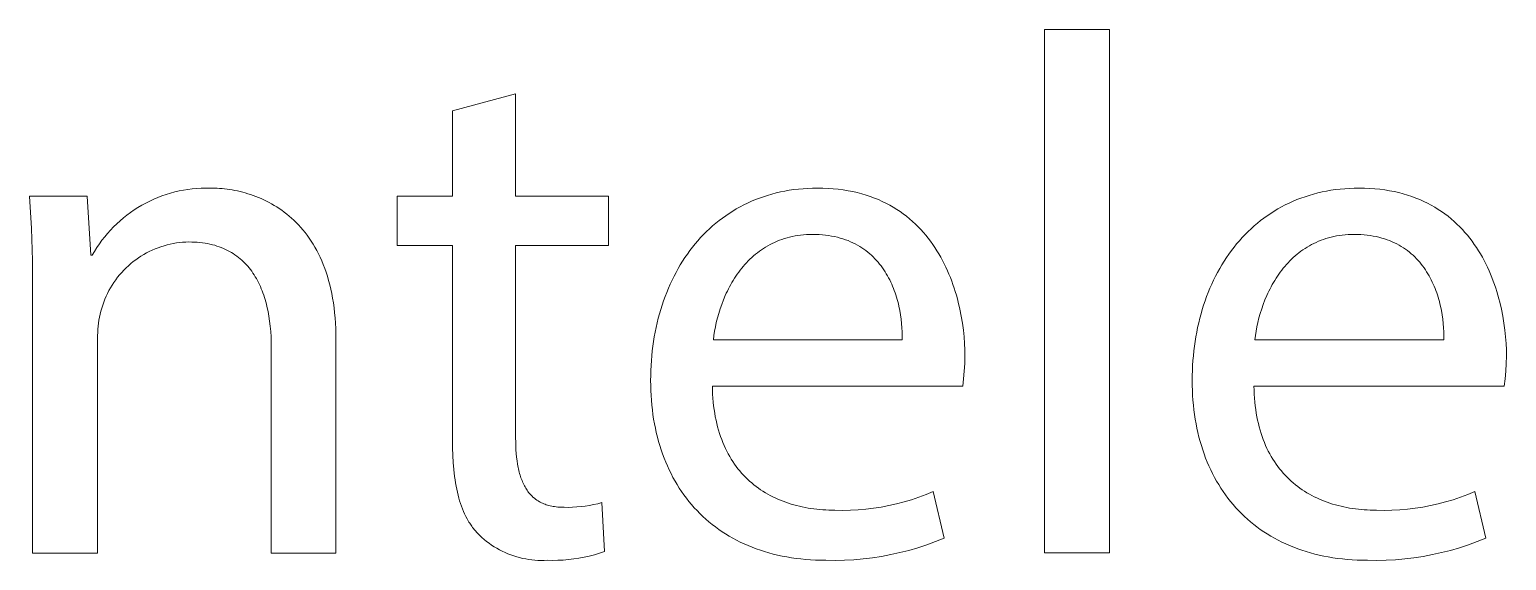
# Model space of a CAD drawing. Header units: millimetres. Extents: x 1348 to 6197, y -150 to 3238.
# Drawn here: x 5605.8 to 5703.1, y -69.1 to -34.2 of the extents above; entities that cross this region are included whole.
import ezdxf

# ---------------------------------------------------------------- set-up
doc = ezdxf.new("R2010")
doc.units = ezdxf.units.MM
doc.header["$MEASUREMENT"] = 0
doc.layers.add('Domyślny', color=7, linetype='Continuous', true_color=0x000000)

msp = doc.modelspace()

# ---------------------------------------------------------------- linework, layer by layer
at = {"layer": 'Domyślny', "color": 18, "lineweight": 15, "true_color": 0x000000}
for p, q in [((5672.669, -34.168), (5676.948, -34.168)), ((5672.669, -68.644), (5672.669, -34.168)), ((5676.948, -34.168), (5676.948, -68.644)), ((5633.634, -39.513), (5637.8, -38.398)), ((5637.8, -38.398), (5637.8, -45.148)), ((5633.634, -45.148), (5633.634, -39.513)), ((5615.613, -44.798), (5615.901, -44.741)), ((5615.901, -44.741), (5616.19, -44.694)), ((5616.19, -44.694), (5616.482, -44.657)), ((5616.482, -44.657), (5616.774, -44.629)), ((5616.774, -44.629), (5617.067, -44.612)), ((5617.067, -44.612), (5617.361, -44.605)), ((5617.361, -44.605), (5617.654, -44.607)), ((5617.654, -44.607), (5617.808, -44.609)), ((5617.808, -44.609), (5617.965, -44.613)), ((5617.965, -44.613), (5618.124, -44.621)), ((5618.124, -44.621), (5618.285, -44.631)), ((5618.285, -44.631), (5618.448, -44.645)), ((5618.448, -44.645), (5618.613, -44.662)), ((5618.613, -44.662), (5618.779, -44.683)), ((5618.779, -44.683), (5618.947, -44.707)), ((5618.947, -44.707), (5619.117, -44.735)), ((5619.117, -44.735), (5619.287, -44.766)), ((5619.287, -44.766), (5619.459, -44.801)), ((5655.548, -44.809), (5655.843, -44.758)), ((5655.843, -44.758), (5656.142, -44.714)), ((5656.142, -44.714), (5656.445, -44.678)), ((5656.445, -44.678), (5656.751, -44.65)), ((5656.751, -44.65), (5657.062, -44.63)), ((5657.062, -44.63), (5657.377, -44.618)), ((5657.377, -44.618), (5657.696, -44.614)), ((5657.696, -44.614), (5658.053, -44.619)), ((5658.053, -44.619), (5658.4, -44.633)), ((5658.4, -44.633), (5658.74, -44.657)), ((5658.74, -44.657), (5659.072, -44.691)), ((5659.072, -44.691), (5659.396, -44.733)), ((5659.396, -44.733), (5659.712, -44.784)), ((5659.712, -44.784), (5660.02, -44.844)), ((5691.252, -44.809), (5691.546, -44.758)), ((5691.546, -44.758), (5691.845, -44.714)), ((5691.845, -44.714), (5692.148, -44.678)), ((5692.148, -44.678), (5692.455, -44.65)), ((5692.455, -44.65), (5692.766, -44.63)), ((5692.766, -44.63), (5693.081, -44.618)), ((5693.081, -44.618), (5693.4, -44.614)), ((5693.4, -44.614), (5693.756, -44.619)), ((5693.756, -44.619), (5694.104, -44.633)), ((5694.104, -44.633), (5694.444, -44.657)), ((5694.444, -44.657), (5694.775, -44.691)), ((5694.775, -44.691), (5695.099, -44.733)), ((5695.099, -44.733), (5695.415, -44.784)), ((5695.415, -44.784), (5695.724, -44.844)), ((5605.876, -47.264), (5605.753, -45.14)), ((5605.753, -45.14), (5609.548, -45.14)), ((5609.548, -45.14), (5609.79, -49.032)), ((5612.901, -45.887), (5613.154, -45.737)), ((5613.154, -45.737), (5613.411, -45.596)), ((5613.411, -45.596), (5613.674, -45.464)), ((5613.674, -45.464), (5613.94, -45.341)), ((5613.94, -45.341), (5614.211, -45.227)), ((5614.211, -45.227), (5614.485, -45.122)), ((5614.485, -45.122), (5614.763, -45.027)), ((5614.763, -45.027), (5615.043, -44.941)), ((5615.043, -44.941), (5615.327, -44.864)), ((5615.327, -44.864), (5615.613, -44.798)), ((5619.459, -44.801), (5619.631, -44.841)), ((5619.631, -44.841), (5619.805, -44.884)), ((5619.805, -44.884), (5619.978, -44.931)), ((5619.978, -44.931), (5620.153, -44.982)), ((5620.153, -44.982), (5620.327, -45.038)), ((5620.327, -45.038), (5620.502, -45.098)), ((5620.502, -45.098), (5620.676, -45.163)), ((5620.676, -45.163), (5620.851, -45.232)), ((5620.851, -45.232), (5621.025, -45.306)), ((5621.025, -45.306), (5621.198, -45.384)), ((5621.198, -45.384), (5621.371, -45.468)), ((5621.371, -45.468), (5621.543, -45.556)), ((5621.543, -45.556), (5621.714, -45.65)), ((5621.714, -45.65), (5621.884, -45.748)), ((5621.884, -45.748), (5622.052, -45.852)), ((5629.985, -48.394), (5629.985, -45.148)), ((5629.985, -45.148), (5633.634, -45.148)), ((5637.8, -45.148), (5643.92, -45.148)), ((5643.92, -45.148), (5643.92, -48.394)), ((5652.592, -45.849), (5652.838, -45.72)), ((5652.838, -45.72), (5653.09, -45.597)), ((5653.09, -45.597), (5653.345, -45.482)), ((5653.345, -45.482), (5653.605, -45.373)), ((5653.605, -45.373), (5653.87, -45.271)), ((5653.87, -45.271), (5654.139, -45.176)), ((5654.139, -45.176), (5654.412, -45.088)), ((5654.412, -45.088), (5654.69, -45.007)), ((5654.69, -45.007), (5654.972, -44.934)), ((5654.972, -44.934), (5655.258, -44.868)), ((5655.258, -44.868), (5655.548, -44.809)), ((5660.02, -44.844), (5660.321, -44.912)), ((5660.321, -44.912), (5660.614, -44.989)), ((5660.614, -44.989), (5660.899, -45.073)), ((5660.899, -45.073), (5661.177, -45.165)), ((5661.177, -45.165), (5661.448, -45.265)), ((5661.448, -45.265), (5661.711, -45.372)), ((5661.711, -45.372), (5661.967, -45.486)), ((5661.967, -45.486), (5662.216, -45.608)), ((5662.216, -45.608), (5662.458, -45.736)), ((5662.458, -45.736), (5662.693, -45.87)), ((5688.295, -45.849), (5688.542, -45.72)), ((5688.542, -45.72), (5688.793, -45.597)), ((5688.793, -45.597), (5689.049, -45.482)), ((5689.049, -45.482), (5689.309, -45.373)), ((5689.309, -45.373), (5689.573, -45.271)), ((5689.573, -45.271), (5689.842, -45.176)), ((5689.842, -45.176), (5690.116, -45.088)), ((5690.116, -45.088), (5690.393, -45.007)), ((5690.393, -45.007), (5690.675, -44.934)), ((5690.675, -44.934), (5690.961, -44.868)), ((5690.961, -44.868), (5691.252, -44.809)), ((5695.724, -44.844), (5696.024, -44.912)), ((5696.024, -44.912), (5696.317, -44.989)), ((5696.317, -44.989), (5696.602, -45.073)), ((5696.602, -45.073), (5696.88, -45.165)), ((5696.88, -45.165), (5697.151, -45.265)), ((5697.151, -45.265), (5697.414, -45.372)), ((5697.414, -45.372), (5697.67, -45.486)), ((5697.67, -45.486), (5697.919, -45.608)), ((5697.919, -45.608), (5698.161, -45.736)), ((5698.161, -45.736), (5698.396, -45.87)), ((5611.722, -46.758), (5611.946, -46.568)), ((5611.946, -46.568), (5612.176, -46.386)), ((5612.176, -46.386), (5612.412, -46.211)), ((5612.412, -46.211), (5612.654, -46.045)), ((5612.654, -46.045), (5612.901, -45.887)), ((5622.052, -45.852), (5622.219, -45.961)), ((5622.219, -45.961), (5622.385, -46.075)), ((5622.385, -46.075), (5622.548, -46.195)), ((5622.548, -46.195), (5622.71, -46.321)), ((5622.71, -46.321), (5622.87, -46.452)), ((5622.87, -46.452), (5623.027, -46.589)), ((5623.027, -46.589), (5623.182, -46.732)), ((5623.182, -46.732), (5623.335, -46.881)), ((5651.208, -46.755), (5651.427, -46.589)), ((5651.427, -46.589), (5651.651, -46.428)), ((5651.651, -46.428), (5651.879, -46.274)), ((5651.879, -46.274), (5652.112, -46.126)), ((5652.112, -46.126), (5652.349, -45.984)), ((5652.349, -45.984), (5652.592, -45.849)), ((5662.693, -45.87), (5662.921, -46.011)), ((5662.921, -46.011), (5663.142, -46.158)), ((5663.142, -46.158), (5663.357, -46.311)), ((5663.357, -46.311), (5663.565, -46.469)), ((5663.565, -46.469), (5663.766, -46.633)), ((5663.766, -46.633), (5663.961, -46.802)), ((5686.911, -46.755), (5687.13, -46.589)), ((5687.13, -46.589), (5687.354, -46.428)), ((5687.354, -46.428), (5687.582, -46.274)), ((5687.582, -46.274), (5687.815, -46.126)), ((5687.815, -46.126), (5688.053, -45.984)), ((5688.053, -45.984), (5688.295, -45.849)), ((5698.396, -45.87), (5698.624, -46.011)), ((5698.624, -46.011), (5698.846, -46.158)), ((5698.846, -46.158), (5699.06, -46.311)), ((5699.06, -46.311), (5699.268, -46.469)), ((5699.268, -46.469), (5699.47, -46.633)), ((5699.47, -46.633), (5699.665, -46.802)), ((5605.941, -49.391), (5605.876, -47.264)), ((5610.708, -47.817), (5610.896, -47.592)), ((5610.896, -47.592), (5611.092, -47.373)), ((5611.092, -47.373), (5611.295, -47.161)), ((5611.295, -47.161), (5611.505, -46.956)), ((5611.505, -46.956), (5611.722, -46.758)), ((5623.335, -46.881), (5623.485, -47.036)), ((5623.485, -47.036), (5623.632, -47.198)), ((5623.632, -47.198), (5623.776, -47.365)), ((5623.776, -47.365), (5623.917, -47.539)), ((5623.917, -47.539), (5624.054, -47.719)), ((5649.995, -47.876), (5650.185, -47.675)), ((5650.185, -47.675), (5650.38, -47.48)), ((5650.38, -47.48), (5650.58, -47.29)), ((5650.58, -47.29), (5650.784, -47.106)), ((5650.784, -47.106), (5650.994, -46.928)), ((5650.994, -46.928), (5651.208, -46.755)), ((5656.781, -47.691), (5656.59, -47.711)), ((5656.975, -47.677), (5656.781, -47.691)), ((5657.172, -47.669), (5656.975, -47.677)), ((5657.373, -47.666), (5657.172, -47.669)), ((5657.596, -47.669), (5657.373, -47.666)), ((5657.814, -47.678), (5657.596, -47.669)), ((5658.026, -47.693), (5657.814, -47.678)), ((5658.233, -47.714), (5658.026, -47.693)), ((5663.961, -46.802), (5664.15, -46.977)), ((5664.15, -46.977), (5664.332, -47.156)), ((5664.332, -47.156), (5664.508, -47.34)), ((5664.508, -47.34), (5664.678, -47.528)), ((5664.678, -47.528), (5664.842, -47.72)), ((5685.699, -47.876), (5685.889, -47.675)), ((5685.889, -47.675), (5686.083, -47.48)), ((5686.083, -47.48), (5686.283, -47.29)), ((5686.283, -47.29), (5686.488, -47.106)), ((5686.488, -47.106), (5686.697, -46.928)), ((5686.697, -46.928), (5686.911, -46.755)), ((5692.484, -47.691), (5692.294, -47.711)), ((5692.678, -47.677), (5692.484, -47.691)), ((5692.876, -47.669), (5692.678, -47.677)), ((5693.077, -47.666), (5692.876, -47.669)), ((5693.3, -47.669), (5693.077, -47.666)), ((5693.517, -47.678), (5693.3, -47.669)), ((5693.73, -47.693), (5693.517, -47.678)), ((5693.937, -47.714), (5693.73, -47.693)), ((5699.665, -46.802), (5699.853, -46.977)), ((5699.853, -46.977), (5700.036, -47.156)), ((5700.036, -47.156), (5700.212, -47.34)), ((5700.212, -47.34), (5700.382, -47.528)), ((5700.382, -47.528), (5700.546, -47.72)), ((5610.034, -48.778), (5610.19, -48.529)), ((5610.19, -48.529), (5610.355, -48.286)), ((5610.355, -48.286), (5610.527, -48.048)), ((5610.527, -48.048), (5610.708, -47.817)), ((5614.028, -48.616), (5613.836, -48.699)), ((5614.222, -48.54), (5614.028, -48.616)), ((5614.419, -48.471), (5614.222, -48.54)), ((5614.619, -48.408), (5614.419, -48.471)), ((5614.82, -48.352), (5614.619, -48.408)), ((5615.023, -48.304), (5614.82, -48.352)), ((5615.228, -48.262), (5615.023, -48.304)), ((5615.433, -48.227), (5615.228, -48.262)), ((5615.64, -48.2), (5615.433, -48.227)), ((5615.848, -48.179), (5615.64, -48.2)), ((5616.057, -48.166), (5615.848, -48.179)), ((5616.265, -48.16), (5616.057, -48.166)), ((5616.451, -48.162), (5616.265, -48.16)), ((5616.633, -48.169), (5616.451, -48.162)), ((5616.812, -48.18), (5616.633, -48.169)), ((5616.986, -48.196), (5616.812, -48.18)), ((5617.157, -48.216), (5616.986, -48.196)), ((5617.325, -48.241), (5617.157, -48.216)), ((5617.488, -48.269), (5617.325, -48.241)), ((5617.648, -48.302), (5617.488, -48.269)), ((5617.805, -48.34), (5617.648, -48.302)), ((5617.958, -48.381), (5617.805, -48.34)), ((5618.107, -48.426), (5617.958, -48.381)), ((5618.253, -48.475), (5618.107, -48.426)), ((5618.396, -48.529), (5618.253, -48.475)), ((5618.535, -48.586), (5618.396, -48.529)), ((5618.67, -48.646), (5618.535, -48.586)), ((5618.803, -48.711), (5618.67, -48.646)), ((5624.054, -47.719), (5624.188, -47.906)), ((5624.188, -47.906), (5624.318, -48.1)), ((5624.318, -48.1), (5624.445, -48.3)), ((5624.445, -48.3), (5624.568, -48.507)), ((5624.568, -48.507), (5624.686, -48.721)), ((5633.634, -48.394), (5629.985, -48.394)), ((5633.634, -61.215), (5633.634, -48.394)), ((5643.92, -48.394), (5637.8, -48.394)), ((5637.8, -48.394), (5637.8, -61.07)), ((5649.285, -48.732), (5649.455, -48.51)), ((5649.455, -48.51), (5649.63, -48.293)), ((5649.63, -48.293), (5649.81, -48.082)), ((5649.81, -48.082), (5649.995, -47.876)), ((5654.004, -48.678), (5653.87, -48.773)), ((5654.141, -48.586), (5654.004, -48.678)), ((5654.281, -48.498), (5654.141, -48.586)), ((5654.425, -48.413), (5654.281, -48.498)), ((5654.571, -48.333), (5654.425, -48.413)), ((5654.721, -48.256), (5654.571, -48.333)), ((5654.874, -48.184), (5654.721, -48.256)), ((5655.031, -48.116), (5654.874, -48.184)), ((5655.19, -48.052), (5655.031, -48.116)), ((5655.354, -47.992), (5655.19, -48.052)), ((5655.52, -47.938), (5655.354, -47.992)), ((5655.69, -47.887), (5655.52, -47.938)), ((5655.863, -47.842), (5655.69, -47.887)), ((5656.04, -47.802), (5655.863, -47.842)), ((5656.22, -47.766), (5656.04, -47.802)), ((5656.403, -47.736), (5656.22, -47.766)), ((5656.59, -47.711), (5656.403, -47.736)), ((5658.436, -47.74), (5658.233, -47.714)), ((5658.633, -47.772), (5658.436, -47.74)), ((5658.825, -47.81), (5658.633, -47.772)), ((5659.012, -47.853), (5658.825, -47.81)), ((5659.194, -47.901), (5659.012, -47.853)), ((5659.371, -47.954), (5659.194, -47.901)), ((5659.543, -48.011), (5659.371, -47.954)), ((5659.711, -48.074), (5659.543, -48.011)), ((5659.874, -48.141), (5659.711, -48.074)), ((5660.033, -48.213), (5659.874, -48.141)), ((5660.187, -48.289), (5660.033, -48.213)), ((5660.336, -48.369), (5660.187, -48.289)), ((5660.481, -48.453), (5660.336, -48.369)), ((5660.621, -48.542), (5660.481, -48.453)), ((5660.758, -48.634), (5660.621, -48.542)), ((5660.889, -48.73), (5660.758, -48.634)), ((5664.842, -47.72), (5665, -47.917)), ((5665, -47.917), (5665.152, -48.117)), ((5665.152, -48.117), (5665.299, -48.32)), ((5665.299, -48.32), (5665.439, -48.528)), ((5665.439, -48.528), (5665.574, -48.738)), ((5684.989, -48.732), (5685.159, -48.51)), ((5685.159, -48.51), (5685.334, -48.293)), ((5685.334, -48.293), (5685.514, -48.082)), ((5685.514, -48.082), (5685.699, -47.876)), ((5689.707, -48.678), (5689.573, -48.773)), ((5689.844, -48.586), (5689.707, -48.678)), ((5689.984, -48.498), (5689.844, -48.586)), ((5690.128, -48.413), (5689.984, -48.498)), ((5690.274, -48.333), (5690.128, -48.413)), ((5690.424, -48.256), (5690.274, -48.333)), ((5690.578, -48.184), (5690.424, -48.256)), ((5690.734, -48.116), (5690.578, -48.184)), ((5690.894, -48.052), (5690.734, -48.116)), ((5691.057, -47.992), (5690.894, -48.052)), ((5691.223, -47.938), (5691.057, -47.992)), ((5691.393, -47.887), (5691.223, -47.938)), ((5691.566, -47.842), (5691.393, -47.887)), ((5691.743, -47.802), (5691.566, -47.842)), ((5691.923, -47.766), (5691.743, -47.802)), ((5692.107, -47.736), (5691.923, -47.766)), ((5692.294, -47.711), (5692.107, -47.736)), ((5694.139, -47.74), (5693.937, -47.714)), ((5694.336, -47.772), (5694.139, -47.74)), ((5694.528, -47.81), (5694.336, -47.772)), ((5694.715, -47.853), (5694.528, -47.81)), ((5694.897, -47.901), (5694.715, -47.853)), ((5695.074, -47.954), (5694.897, -47.901)), ((5695.247, -48.011), (5695.074, -47.954)), ((5695.414, -48.074), (5695.247, -48.011)), ((5695.578, -48.141), (5695.414, -48.074)), ((5695.736, -48.213), (5695.578, -48.141)), ((5695.89, -48.289), (5695.736, -48.213)), ((5696.039, -48.369), (5695.89, -48.289)), ((5696.184, -48.453), (5696.039, -48.369)), ((5696.325, -48.542), (5696.184, -48.453)), ((5696.461, -48.634), (5696.325, -48.542)), ((5696.593, -48.73), (5696.461, -48.634)), ((5700.546, -47.72), (5700.704, -47.917)), ((5700.704, -47.917), (5700.856, -48.117)), ((5700.856, -48.117), (5701.002, -48.32)), ((5701.002, -48.32), (5701.143, -48.528)), ((5701.143, -48.528), (5701.278, -48.738)), ((5605.947, -51.519), (5605.941, -49.391)), ((5609.79, -49.032), (5609.887, -49.032)), ((5609.887, -49.032), (5610.034, -48.778)), ((5612.428, -49.588), (5612.27, -49.725)), ((5612.59, -49.456), (5612.428, -49.588)), ((5612.756, -49.33), (5612.59, -49.456)), ((5612.927, -49.209), (5612.756, -49.33)), ((5613.101, -49.095), (5612.927, -49.209)), ((5613.28, -48.987), (5613.101, -49.095)), ((5613.462, -48.884), (5613.28, -48.987)), ((5613.648, -48.789), (5613.462, -48.884)), ((5613.836, -48.699), (5613.648, -48.789)), ((5618.932, -48.779), (5618.803, -48.711)), ((5619.057, -48.851), (5618.932, -48.779)), ((5619.179, -48.927), (5619.057, -48.851)), ((5619.298, -49.006), (5619.179, -48.927)), ((5619.414, -49.088), (5619.298, -49.006)), ((5619.527, -49.174), (5619.414, -49.088)), ((5619.636, -49.264), (5619.527, -49.174)), ((5619.742, -49.356), (5619.636, -49.264)), ((5619.845, -49.452), (5619.742, -49.356)), ((5619.945, -49.551), (5619.845, -49.452)), ((5620.042, -49.653), (5619.945, -49.551)), ((5620.135, -49.758), (5620.042, -49.653)), ((5624.686, -48.721), (5624.8, -48.942)), ((5624.8, -48.942), (5624.91, -49.17)), ((5624.91, -49.17), (5625.015, -49.406)), ((5625.015, -49.406), (5625.116, -49.648)), ((5625.116, -49.648), (5625.212, -49.899)), ((5648.657, -49.668), (5648.806, -49.426)), ((5648.806, -49.426), (5648.961, -49.19)), ((5648.961, -49.19), (5649.121, -48.958)), ((5649.121, -48.958), (5649.285, -48.732)), ((5652.911, -49.65), (5652.805, -49.772)), ((5653.02, -49.53), (5652.911, -49.65)), ((5653.133, -49.413), (5653.02, -49.53)), ((5653.248, -49.299), (5653.133, -49.413)), ((5653.366, -49.188), (5653.248, -49.299)), ((5653.487, -49.079), (5653.366, -49.188)), ((5653.612, -48.974), (5653.487, -49.079)), ((5653.739, -48.872), (5653.612, -48.974)), ((5653.87, -48.773), (5653.739, -48.872)), ((5661.017, -48.829), (5660.889, -48.73)), ((5661.141, -48.932), (5661.017, -48.829)), ((5661.26, -49.038), (5661.141, -48.932)), ((5661.375, -49.147), (5661.26, -49.038)), ((5661.486, -49.26), (5661.375, -49.147)), ((5661.594, -49.375), (5661.486, -49.26)), ((5661.697, -49.493), (5661.594, -49.375)), ((5661.797, -49.614), (5661.697, -49.493)), ((5661.892, -49.737), (5661.797, -49.614)), ((5665.574, -48.738), (5665.704, -48.951)), ((5665.704, -48.951), (5665.828, -49.167)), ((5665.828, -49.167), (5665.946, -49.385)), ((5665.946, -49.385), (5666.059, -49.606)), ((5666.059, -49.606), (5666.168, -49.829)), ((5684.36, -49.668), (5684.51, -49.426)), ((5684.51, -49.426), (5684.664, -49.19)), ((5684.664, -49.19), (5684.824, -48.958)), ((5684.824, -48.958), (5684.989, -48.732)), ((5688.615, -49.65), (5688.508, -49.772)), ((5688.724, -49.53), (5688.615, -49.65)), ((5688.836, -49.413), (5688.724, -49.53)), ((5688.951, -49.299), (5688.836, -49.413)), ((5689.069, -49.188), (5688.951, -49.299)), ((5689.191, -49.079), (5689.069, -49.188)), ((5689.315, -48.974), (5689.191, -49.079)), ((5689.443, -48.872), (5689.315, -48.974)), ((5689.573, -48.773), (5689.443, -48.872)), ((5696.72, -48.829), (5696.593, -48.73)), ((5696.844, -48.932), (5696.72, -48.829)), ((5696.963, -49.038), (5696.844, -48.932)), ((5697.078, -49.147), (5696.963, -49.038)), ((5697.19, -49.26), (5697.078, -49.147)), ((5697.297, -49.375), (5697.19, -49.26)), ((5697.4, -49.493), (5697.297, -49.375)), ((5697.5, -49.614), (5697.4, -49.493)), ((5697.595, -49.737), (5697.5, -49.614)), ((5701.278, -48.738), (5701.407, -48.951)), ((5701.407, -48.951), (5701.531, -49.167)), ((5701.531, -49.167), (5701.649, -49.385)), ((5701.649, -49.385), (5701.763, -49.606)), ((5701.763, -49.606), (5701.871, -49.829)), ((5611.56, -50.488), (5611.434, -50.655)), ((5611.691, -50.326), (5611.56, -50.488)), ((5611.828, -50.168), (5611.691, -50.326)), ((5611.97, -50.016), (5611.828, -50.168)), ((5612.118, -49.868), (5611.97, -50.016)), ((5612.27, -49.725), (5612.118, -49.868)), ((5620.226, -49.866), (5620.135, -49.758)), ((5620.314, -49.978), (5620.226, -49.866)), ((5620.398, -50.092), (5620.314, -49.978)), ((5620.48, -50.209), (5620.398, -50.092)), ((5620.559, -50.328), (5620.48, -50.209)), ((5620.635, -50.451), (5620.559, -50.328)), ((5620.708, -50.576), (5620.635, -50.451)), ((5620.778, -50.703), (5620.708, -50.576)), ((5625.212, -49.899), (5625.302, -50.156)), ((5625.302, -50.156), (5625.388, -50.421)), ((5625.388, -50.421), (5625.468, -50.694)), ((5648.112, -50.678), (5648.24, -50.419)), ((5648.24, -50.419), (5648.374, -50.164)), ((5648.374, -50.164), (5648.513, -49.913)), ((5648.513, -49.913), (5648.657, -49.668)), ((5652.23, -50.551), (5652.144, -50.688)), ((5652.318, -50.416), (5652.23, -50.551)), ((5652.41, -50.283), (5652.318, -50.416)), ((5652.504, -50.152), (5652.41, -50.283)), ((5652.602, -50.023), (5652.504, -50.152)), ((5652.702, -49.896), (5652.602, -50.023)), ((5652.805, -49.772), (5652.702, -49.896)), ((5661.984, -49.862), (5661.892, -49.737)), ((5662.073, -49.99), (5661.984, -49.862)), ((5662.157, -50.12), (5662.073, -49.99)), ((5662.238, -50.252), (5662.157, -50.12)), ((5662.316, -50.386), (5662.238, -50.252)), ((5662.39, -50.521), (5662.316, -50.386)), ((5662.461, -50.658), (5662.39, -50.521)), ((5666.168, -49.829), (5666.27, -50.054)), ((5666.27, -50.054), (5666.368, -50.28)), ((5666.368, -50.28), (5666.461, -50.508)), ((5666.461, -50.508), (5666.549, -50.738)), ((5683.815, -50.678), (5683.943, -50.419)), ((5683.943, -50.419), (5684.077, -50.164)), ((5684.077, -50.164), (5684.216, -49.913)), ((5684.216, -49.913), (5684.36, -49.668)), ((5687.933, -50.551), (5687.847, -50.688)), ((5688.022, -50.416), (5687.933, -50.551)), ((5688.113, -50.283), (5688.022, -50.416)), ((5688.208, -50.152), (5688.113, -50.283)), ((5688.305, -50.023), (5688.208, -50.152)), ((5688.405, -49.896), (5688.305, -50.023)), ((5688.508, -49.772), (5688.405, -49.896)), ((5697.687, -49.862), (5697.595, -49.737)), ((5697.776, -49.99), (5697.687, -49.862)), ((5697.86, -50.12), (5697.776, -49.99)), ((5697.942, -50.252), (5697.86, -50.12)), ((5698.019, -50.386), (5697.942, -50.252)), ((5698.093, -50.521), (5698.019, -50.386)), ((5698.164, -50.658), (5698.093, -50.521)), ((5701.871, -49.829), (5701.974, -50.054)), ((5701.974, -50.054), (5702.072, -50.28)), ((5702.072, -50.28), (5702.164, -50.508)), ((5702.164, -50.508), (5702.252, -50.738)), ((5605.947, -68.652), (5605.947, -51.519)), ((5610.895, -51.548), (5610.806, -51.737)), ((5610.99, -51.362), (5610.895, -51.548)), ((5611.092, -51.18), (5610.99, -51.362)), ((5611.2, -51.001), (5611.092, -51.18)), ((5611.314, -50.826), (5611.2, -51.001)), ((5611.434, -50.655), (5611.314, -50.826)), ((5620.845, -50.833), (5620.778, -50.703)), ((5620.91, -50.966), (5620.845, -50.833)), ((5620.971, -51.101), (5620.91, -50.966)), ((5621.03, -51.239), (5620.971, -51.101)), ((5621.087, -51.379), (5621.03, -51.239)), ((5621.14, -51.521), (5621.087, -51.379)), ((5621.191, -51.665), (5621.14, -51.521)), ((5625.468, -50.694), (5625.542, -50.975)), ((5625.542, -50.975), (5625.611, -51.263)), ((5625.611, -51.263), (5625.674, -51.56)), ((5625.674, -51.56), (5625.731, -51.864)), ((5647.652, -51.756), (5647.759, -51.48)), ((5647.759, -51.48), (5647.871, -51.209)), ((5647.871, -51.209), (5647.989, -50.941)), ((5647.989, -50.941), (5648.112, -50.678)), ((5651.688, -51.537), (5651.622, -51.682)), ((5651.757, -51.392), (5651.688, -51.537)), ((5651.829, -51.249), (5651.757, -51.392)), ((5651.904, -51.107), (5651.829, -51.249)), ((5651.981, -50.966), (5651.904, -51.107)), ((5652.061, -50.826), (5651.981, -50.966)), ((5652.144, -50.688), (5652.061, -50.826)), ((5662.528, -50.797), (5662.461, -50.658)), ((5662.592, -50.937), (5662.528, -50.797)), ((5662.653, -51.078), (5662.592, -50.937)), ((5662.711, -51.22), (5662.653, -51.078)), ((5662.765, -51.363), (5662.711, -51.22)), ((5662.817, -51.507), (5662.765, -51.363)), ((5662.865, -51.652), (5662.817, -51.507)), ((5666.549, -50.738), (5666.632, -50.968)), ((5666.632, -50.968), (5666.711, -51.199)), ((5666.711, -51.199), (5666.785, -51.431)), ((5666.785, -51.431), (5666.854, -51.663)), ((5683.355, -51.756), (5683.462, -51.48)), ((5683.462, -51.48), (5683.574, -51.209)), ((5683.574, -51.209), (5683.692, -50.941)), ((5683.692, -50.941), (5683.815, -50.678)), ((5687.391, -51.537), (5687.325, -51.682)), ((5687.46, -51.392), (5687.391, -51.537)), ((5687.532, -51.249), (5687.46, -51.392)), ((5687.607, -51.107), (5687.532, -51.249)), ((5687.684, -50.966), (5687.607, -51.107)), ((5687.764, -50.826), (5687.684, -50.966)), ((5687.847, -50.688), (5687.764, -50.826)), ((5698.231, -50.797), (5698.164, -50.658)), ((5698.295, -50.937), (5698.231, -50.797)), ((5698.356, -51.078), (5698.295, -50.937)), ((5698.414, -51.22), (5698.356, -51.078)), ((5698.469, -51.363), (5698.414, -51.22)), ((5698.52, -51.507), (5698.469, -51.363)), ((5698.568, -51.652), (5698.52, -51.507)), ((5702.252, -50.738), (5702.336, -50.968)), ((5702.336, -50.968), (5702.414, -51.199)), ((5702.414, -51.199), (5702.488, -51.431)), ((5702.488, -51.431), (5702.557, -51.663)), ((5610.517, -52.52), (5610.46, -52.715)), ((5610.579, -52.32), (5610.517, -52.52)), ((5610.648, -52.123), (5610.579, -52.32)), ((5610.724, -51.929), (5610.648, -52.123)), ((5610.806, -51.737), (5610.724, -51.929)), ((5621.239, -51.811), (5621.191, -51.665)), ((5621.285, -51.96), (5621.239, -51.811)), ((5621.328, -52.111), (5621.285, -51.96)), ((5621.369, -52.263), (5621.328, -52.111)), ((5621.407, -52.418), (5621.369, -52.263)), ((5621.475, -52.732), (5621.407, -52.418)), ((5625.731, -51.864), (5625.782, -52.177)), ((5625.782, -52.177), (5625.827, -52.498)), ((5625.827, -52.498), (5625.865, -52.828)), ((5647.365, -52.605), (5647.455, -52.319)), ((5647.455, -52.319), (5647.551, -52.035)), ((5647.551, -52.035), (5647.652, -51.756)), ((5651.279, -52.568), (5651.186, -52.865)), ((5651.383, -52.271), (5651.279, -52.568)), ((5651.497, -51.975), (5651.383, -52.271)), ((5651.622, -51.682), (5651.497, -51.975)), ((5662.911, -51.797), (5662.865, -51.652)), ((5662.953, -51.942), (5662.911, -51.797)), ((5662.993, -52.088), (5662.953, -51.942)), ((5663.03, -52.234), (5662.993, -52.088)), ((5663.064, -52.38), (5663.03, -52.234)), ((5663.124, -52.671), (5663.064, -52.38)), ((5666.854, -51.663), (5666.919, -51.895)), ((5666.919, -51.895), (5666.979, -52.128)), ((5666.979, -52.128), (5667.087, -52.592)), ((5683.068, -52.605), (5683.158, -52.319)), ((5683.158, -52.319), (5683.254, -52.035)), ((5683.254, -52.035), (5683.355, -51.756)), ((5686.983, -52.568), (5686.889, -52.865)), ((5687.086, -52.271), (5686.983, -52.568)), ((5687.2, -51.975), (5687.086, -52.271)), ((5687.325, -51.682), (5687.2, -51.975)), ((5698.614, -51.797), (5698.568, -51.652)), ((5698.656, -51.942), (5698.614, -51.797)), ((5698.696, -52.088), (5698.656, -51.942)), ((5698.733, -52.234), (5698.696, -52.088)), ((5698.767, -52.38), (5698.733, -52.234)), ((5698.828, -52.671), (5698.767, -52.38)), ((5702.557, -51.663), (5702.622, -51.895)), ((5702.622, -51.895), (5702.683, -52.128)), ((5702.683, -52.128), (5702.791, -52.592)), ((5610.299, -53.51), (5610.275, -53.711)), ((5610.33, -53.309), (5610.299, -53.51)), ((5610.367, -53.11), (5610.33, -53.309)), ((5610.411, -52.911), (5610.367, -53.11)), ((5610.46, -52.715), (5610.411, -52.911)), ((5621.534, -53.053), (5621.475, -52.732)), ((5621.583, -53.381), (5621.534, -53.053)), ((5621.622, -53.716), (5621.583, -53.381)), ((5625.865, -52.828), (5625.897, -53.165)), ((5625.897, -53.165), (5625.922, -53.512)), ((5625.922, -53.512), (5625.94, -53.867)), ((5647.06, -53.788), (5647.128, -53.488)), ((5647.128, -53.488), (5647.201, -53.19)), ((5647.201, -53.19), (5647.28, -52.896)), ((5647.28, -52.896), (5647.365, -52.605)), ((5651.03, -53.458), (5650.966, -53.751)), ((5651.103, -53.162), (5651.03, -53.458)), ((5651.186, -52.865), (5651.103, -53.162)), ((5663.174, -52.961), (5663.124, -52.671)), ((5663.215, -53.248), (5663.174, -52.961)), ((5663.246, -53.532), (5663.215, -53.248)), ((5663.267, -53.811), (5663.246, -53.532)), ((5667.087, -52.592), (5667.179, -53.053)), ((5667.179, -53.053), (5667.255, -53.51)), ((5667.255, -53.51), (5667.315, -53.962)), ((5682.763, -53.788), (5682.831, -53.488)), ((5682.831, -53.488), (5682.904, -53.19)), ((5682.904, -53.19), (5682.983, -52.896)), ((5682.983, -52.896), (5683.068, -52.605)), ((5686.733, -53.458), (5686.67, -53.751)), ((5686.806, -53.162), (5686.733, -53.458)), ((5686.889, -52.865), (5686.806, -53.162)), ((5698.878, -52.961), (5698.828, -52.671)), ((5698.918, -53.248), (5698.878, -52.961)), ((5698.949, -53.532), (5698.918, -53.248)), ((5698.971, -53.811), (5698.949, -53.532)), ((5702.791, -52.592), (5702.882, -53.053)), ((5702.882, -53.053), (5702.958, -53.51)), ((5702.958, -53.51), (5703.018, -53.962)), ((5610.245, -54.116), (5610.241, -54.319)), ((5610.241, -54.319), (5610.242, -54.522)), ((5610.242, -54.522), (5610.242, -68.652)), ((5610.257, -53.914), (5610.245, -54.116)), ((5610.275, -53.711), (5610.257, -53.914)), ((5621.653, -54.055), (5621.622, -53.716)), ((5621.674, -54.4), (5621.653, -54.055)), ((5621.687, -54.75), (5621.674, -54.4)), ((5625.94, -53.867), (5625.951, -54.23)), ((5625.951, -54.23), (5625.954, -54.603)), ((5646.891, -54.71), (5646.942, -54.4)), ((5646.942, -54.4), (5646.998, -54.092)), ((5646.998, -54.092), (5647.06, -53.788)), ((5650.868, -54.328), (5650.833, -54.609)), ((5650.913, -54.042), (5650.868, -54.328)), ((5650.966, -53.751), (5650.913, -54.042)), ((5663.281, -54.084), (5663.267, -53.811)), ((5663.286, -54.351), (5663.281, -54.084)), ((5663.284, -54.609), (5663.286, -54.351)), ((5667.315, -53.962), (5667.361, -54.406)), ((5667.361, -54.406), (5667.393, -54.84)), ((5682.594, -54.71), (5682.645, -54.4)), ((5682.645, -54.4), (5682.701, -54.092)), ((5682.701, -54.092), (5682.763, -53.788)), ((5686.572, -54.328), (5686.537, -54.609)), ((5686.616, -54.042), (5686.572, -54.328)), ((5686.67, -53.751), (5686.616, -54.042)), ((5698.984, -54.084), (5698.971, -53.811)), ((5698.989, -54.351), (5698.984, -54.084)), ((5698.987, -54.609), (5698.989, -54.351)), ((5703.018, -53.962), (5703.064, -54.406)), ((5703.064, -54.406), (5703.096, -54.84)), ((5621.691, -55.103), (5621.687, -54.75)), ((5621.691, -68.652), (5621.691, -55.103)), ((5625.954, -54.603), (5625.954, -68.652)), ((5646.775, -55.658), (5646.808, -55.339)), ((5646.808, -55.339), (5646.847, -55.023)), ((5646.847, -55.023), (5646.891, -54.71)), ((5650.833, -54.609), (5663.284, -54.609)), ((5667.393, -54.84), (5667.411, -55.264)), ((5667.411, -55.264), (5667.417, -55.675)), ((5682.478, -55.658), (5682.511, -55.339)), ((5682.511, -55.339), (5682.55, -55.023)), ((5682.55, -55.023), (5682.594, -54.71)), ((5686.537, -54.609), (5698.987, -54.609)), ((5703.096, -54.84), (5703.115, -55.264)), ((5703.115, -55.264), (5703.121, -55.675)), ((5646.712, -56.63), (5646.727, -56.303)), ((5646.727, -56.303), (5646.748, -55.979)), ((5646.748, -55.979), (5646.775, -55.658)), ((5667.405, -56.173), (5667.376, -56.67)), ((5667.417, -55.675), (5667.405, -56.173)), ((5682.415, -56.63), (5682.43, -56.303)), ((5682.43, -56.303), (5682.451, -55.979)), ((5682.451, -55.979), (5682.478, -55.658)), ((5703.108, -56.173), (5703.079, -56.67)), ((5703.121, -55.675), (5703.108, -56.173)), ((5646.7, -57.29), (5646.703, -56.959)), ((5646.703, -57.62), (5646.7, -57.29)), ((5646.703, -56.959), (5646.712, -56.63)), ((5667.332, -57.167), (5667.272, -57.661)), ((5667.376, -56.67), (5667.332, -57.167)), ((5682.403, -57.29), (5682.406, -56.959)), ((5682.406, -57.62), (5682.403, -57.29)), ((5682.406, -56.959), (5682.415, -56.63)), ((5703.035, -57.167), (5702.975, -57.661)), ((5703.079, -56.67), (5703.035, -57.167)), ((5646.712, -57.946), (5646.703, -57.62)), ((5646.728, -58.269), (5646.712, -57.946)), ((5646.75, -58.588), (5646.728, -58.269)), ((5650.769, -57.661), (5650.775, -57.93)), ((5667.272, -57.661), (5650.769, -57.661)), ((5650.775, -57.93), (5650.787, -58.193)), ((5650.787, -58.193), (5650.804, -58.452)), ((5682.415, -57.946), (5682.406, -57.62)), ((5682.431, -58.269), (5682.415, -57.946)), ((5682.453, -58.588), (5682.431, -58.269)), ((5686.472, -57.661), (5686.479, -57.93)), ((5702.975, -57.661), (5686.472, -57.661)), ((5686.479, -57.93), (5686.49, -58.193)), ((5686.49, -58.193), (5686.507, -58.452)), ((5646.778, -58.904), (5646.75, -58.588)), ((5646.812, -59.216), (5646.778, -58.904)), ((5646.852, -59.525), (5646.812, -59.216)), ((5650.804, -58.452), (5650.826, -58.706)), ((5650.826, -58.706), (5650.853, -58.955)), ((5650.853, -58.955), (5650.884, -59.199)), ((5650.884, -59.199), (5650.921, -59.438)), ((5682.481, -58.904), (5682.453, -58.588)), ((5682.515, -59.216), (5682.481, -58.904)), ((5682.556, -59.525), (5682.515, -59.216)), ((5686.507, -58.452), (5686.529, -58.706)), ((5686.529, -58.706), (5686.556, -58.955)), ((5686.556, -58.955), (5686.588, -59.199)), ((5686.588, -59.199), (5686.624, -59.438)), ((5646.899, -59.829), (5646.852, -59.525)), ((5646.951, -60.13), (5646.899, -59.829)), ((5647.01, -60.427), (5646.951, -60.13)), ((5650.921, -59.438), (5650.963, -59.672)), ((5650.963, -59.672), (5651.009, -59.902)), ((5651.009, -59.902), (5651.06, -60.127)), ((5651.06, -60.127), (5651.116, -60.347)), ((5651.116, -60.347), (5651.176, -60.562)), ((5682.602, -59.829), (5682.556, -59.525)), ((5682.655, -60.13), (5682.602, -59.829)), ((5682.713, -60.427), (5682.655, -60.13)), ((5686.624, -59.438), (5686.666, -59.672)), ((5686.666, -59.672), (5686.712, -59.902)), ((5686.712, -59.902), (5686.763, -60.127)), ((5686.763, -60.127), (5686.819, -60.347)), ((5686.819, -60.347), (5686.879, -60.562)), ((5633.639, -61.725), (5633.634, -61.215)), ((5637.8, -61.07), (5637.803, -61.339)), ((5637.803, -61.339), (5637.81, -61.6)), ((5647.075, -60.72), (5647.01, -60.427)), ((5647.145, -61.009), (5647.075, -60.72)), ((5647.222, -61.293), (5647.145, -61.009)), ((5647.304, -61.574), (5647.222, -61.293)), ((5651.176, -60.562), (5651.24, -60.773)), ((5651.24, -60.773), (5651.309, -60.979)), ((5651.309, -60.979), (5651.383, -61.18)), ((5651.383, -61.18), (5651.46, -61.377)), ((5682.778, -60.72), (5682.713, -60.427)), ((5682.848, -61.009), (5682.778, -60.72)), ((5682.925, -61.293), (5682.848, -61.009)), ((5683.007, -61.574), (5682.925, -61.293)), ((5686.879, -60.562), (5686.944, -60.773)), ((5686.944, -60.773), (5687.013, -60.979)), ((5687.013, -60.979), (5687.086, -61.18)), ((5687.086, -61.18), (5687.164, -61.377)), ((5633.655, -62.22), (5633.639, -61.725)), ((5633.682, -62.698), (5633.655, -62.22)), ((5637.81, -61.6), (5637.823, -61.854)), ((5637.823, -61.854), (5637.84, -62.101)), ((5637.84, -62.101), (5637.863, -62.34)), ((5647.392, -61.851), (5647.304, -61.574)), ((5647.486, -62.123), (5647.392, -61.851)), ((5647.586, -62.391), (5647.486, -62.123)), ((5651.46, -61.377), (5651.542, -61.569)), ((5651.542, -61.569), (5651.628, -61.757)), ((5651.628, -61.757), (5651.718, -61.94)), ((5651.718, -61.94), (5651.812, -62.118)), ((5651.812, -62.118), (5651.91, -62.292)), ((5651.91, -62.292), (5652.012, -62.461)), ((5683.095, -61.851), (5683.007, -61.574)), ((5683.19, -62.123), (5683.095, -61.851)), ((5683.289, -62.391), (5683.19, -62.123)), ((5687.164, -61.377), (5687.245, -61.569)), ((5687.245, -61.569), (5687.331, -61.757)), ((5687.331, -61.757), (5687.421, -61.94)), ((5687.421, -61.94), (5687.515, -62.118)), ((5687.515, -62.118), (5687.613, -62.292)), ((5687.613, -62.292), (5687.715, -62.461)), ((5633.721, -63.159), (5633.682, -62.698)), ((5633.772, -63.605), (5633.721, -63.159)), ((5637.863, -62.34), (5637.892, -62.571)), ((5637.892, -62.571), (5637.926, -62.795)), ((5637.926, -62.795), (5637.966, -63.01)), ((5637.966, -63.01), (5637.988, -63.115)), ((5637.988, -63.115), (5638.012, -63.218)), ((5638.012, -63.218), (5638.037, -63.319)), ((5647.692, -62.655), (5647.586, -62.391)), ((5647.803, -62.914), (5647.692, -62.655)), ((5647.92, -63.169), (5647.803, -62.914)), ((5648.043, -63.42), (5647.92, -63.169)), ((5652.012, -62.461), (5652.117, -62.626)), ((5652.117, -62.626), (5652.226, -62.787)), ((5652.226, -62.787), (5652.339, -62.943)), ((5652.339, -62.943), (5652.456, -63.095)), ((5652.456, -63.095), (5652.576, -63.242)), ((5652.576, -63.242), (5652.699, -63.385)), ((5683.395, -62.655), (5683.289, -62.391)), ((5683.506, -62.914), (5683.395, -62.655)), ((5683.624, -63.169), (5683.506, -62.914)), ((5683.746, -63.42), (5683.624, -63.169)), ((5687.715, -62.461), (5687.82, -62.626)), ((5687.82, -62.626), (5687.93, -62.787)), ((5687.93, -62.787), (5688.043, -62.943)), ((5688.043, -62.943), (5688.159, -63.095)), ((5688.159, -63.095), (5688.279, -63.242)), ((5688.279, -63.242), (5688.402, -63.385)), ((5633.803, -63.821), (5633.772, -63.605)), ((5633.836, -64.033), (5633.803, -63.821)), ((5633.873, -64.241), (5633.836, -64.033)), ((5633.913, -64.445), (5633.873, -64.241)), ((5638.037, -63.319), (5638.064, -63.418)), ((5638.064, -63.418), (5638.092, -63.515)), ((5638.092, -63.515), (5638.122, -63.61)), ((5638.122, -63.61), (5638.153, -63.703)), ((5638.153, -63.703), (5638.186, -63.793)), ((5638.186, -63.793), (5638.221, -63.882)), ((5638.221, -63.882), (5638.257, -63.969)), ((5638.257, -63.969), (5638.295, -64.053)), ((5638.295, -64.053), (5638.334, -64.136)), ((5638.334, -64.136), (5638.375, -64.216)), ((5638.375, -64.216), (5638.418, -64.295)), ((5648.172, -63.665), (5648.043, -63.42)), ((5648.306, -63.907), (5648.172, -63.665)), ((5648.445, -64.143), (5648.306, -63.907)), ((5648.59, -64.375), (5648.445, -64.143)), ((5652.699, -63.385), (5652.826, -63.524)), ((5652.826, -63.524), (5652.956, -63.659)), ((5652.956, -63.659), (5653.089, -63.789)), ((5653.089, -63.789), (5653.225, -63.915)), ((5653.225, -63.915), (5653.365, -64.036)), ((5653.365, -64.036), (5653.507, -64.154)), ((5653.507, -64.154), (5653.653, -64.267)), ((5683.875, -63.665), (5683.746, -63.42)), ((5684.009, -63.907), (5683.875, -63.665)), ((5684.148, -64.143), (5684.009, -63.907)), ((5684.294, -64.375), (5684.148, -64.143)), ((5688.402, -63.385), (5688.529, -63.524)), ((5688.529, -63.524), (5688.659, -63.659)), ((5688.659, -63.659), (5688.792, -63.789)), ((5688.792, -63.789), (5688.929, -63.915)), ((5688.929, -63.915), (5689.068, -64.036)), ((5689.068, -64.036), (5689.211, -64.154)), ((5689.211, -64.154), (5689.356, -64.267)), ((5633.957, -64.644), (5633.913, -64.445)), ((5634.004, -64.839), (5633.957, -64.644)), ((5634.054, -65.029), (5634.004, -64.839)), ((5634.108, -65.215), (5634.054, -65.029)), ((5634.166, -65.397), (5634.108, -65.215)), ((5638.418, -64.295), (5638.463, -64.371)), ((5638.463, -64.371), (5638.509, -64.445)), ((5638.509, -64.445), (5638.557, -64.517)), ((5638.557, -64.517), (5638.607, -64.587)), ((5638.607, -64.587), (5638.658, -64.655)), ((5638.658, -64.655), (5638.711, -64.72)), ((5638.711, -64.72), (5638.767, -64.783)), ((5638.767, -64.783), (5638.823, -64.845)), ((5638.823, -64.845), (5638.882, -64.904)), ((5638.882, -64.904), (5638.943, -64.96)), ((5638.943, -64.96), (5638.974, -64.988)), ((5638.974, -64.988), (5639.005, -65.015)), ((5639.005, -65.015), (5639.037, -65.042)), ((5639.037, -65.042), (5639.07, -65.067)), ((5639.07, -65.067), (5639.103, -65.093)), ((5639.103, -65.093), (5639.136, -65.118)), ((5639.136, -65.118), (5639.17, -65.142)), ((5639.17, -65.142), (5639.204, -65.166)), ((5639.204, -65.166), (5639.239, -65.189)), ((5639.239, -65.189), (5639.274, -65.211)), ((5639.274, -65.211), (5639.31, -65.233)), ((5639.31, -65.233), (5639.347, -65.255)), ((5648.741, -64.602), (5648.59, -64.375)), ((5648.897, -64.824), (5648.741, -64.602)), ((5649.059, -65.041), (5648.897, -64.824)), ((5649.226, -65.254), (5649.059, -65.041)), ((5653.653, -64.267), (5653.801, -64.376)), ((5653.801, -64.376), (5653.952, -64.481)), ((5653.952, -64.481), (5654.106, -64.582)), ((5654.106, -64.582), (5654.263, -64.678)), ((5654.263, -64.678), (5654.422, -64.771)), ((5654.422, -64.771), (5654.584, -64.86)), ((5654.584, -64.86), (5654.748, -64.944)), ((5654.748, -64.944), (5654.914, -65.025)), ((5654.914, -65.025), (5655.083, -65.101)), ((5655.083, -65.101), (5655.254, -65.174)), ((5655.254, -65.174), (5655.428, -65.243)), ((5663.403, -65.285), (5663.894, -65.14)), ((5663.894, -65.14), (5664.38, -64.978)), ((5664.38, -64.978), (5664.86, -64.799)), ((5664.86, -64.799), (5665.334, -64.605)), ((5665.334, -64.605), (5666.061, -67.673)), ((5684.444, -64.602), (5684.294, -64.375)), ((5684.601, -64.824), (5684.444, -64.602)), ((5684.762, -65.041), (5684.601, -64.824)), ((5684.929, -65.254), (5684.762, -65.041)), ((5689.356, -64.267), (5689.504, -64.376)), ((5689.504, -64.376), (5689.656, -64.481)), ((5689.656, -64.481), (5689.809, -64.582)), ((5689.809, -64.582), (5689.966, -64.678)), ((5689.966, -64.678), (5690.125, -64.771)), ((5690.125, -64.771), (5690.287, -64.86)), ((5690.287, -64.86), (5690.451, -64.944)), ((5690.451, -64.944), (5690.618, -65.025)), ((5690.618, -65.025), (5690.786, -65.101)), ((5690.786, -65.101), (5690.958, -65.174)), ((5690.958, -65.174), (5691.131, -65.243)), ((5699.106, -65.285), (5699.597, -65.14)), ((5699.597, -65.14), (5700.083, -64.978)), ((5700.083, -64.978), (5700.564, -64.799)), ((5700.564, -64.799), (5701.038, -64.605)), ((5701.038, -64.605), (5701.764, -67.673)), ((5634.228, -65.574), (5634.166, -65.397)), ((5634.293, -65.746), (5634.228, -65.574)), ((5634.363, -65.914), (5634.293, -65.746)), ((5634.436, -66.077), (5634.363, -65.914)), ((5634.513, -66.236), (5634.436, -66.077)), ((5639.347, -65.255), (5639.421, -65.296)), ((5639.421, -65.296), (5639.497, -65.335)), ((5639.497, -65.335), (5639.575, -65.371)), ((5639.575, -65.371), (5639.655, -65.406)), ((5639.655, -65.406), (5639.737, -65.438)), ((5639.737, -65.438), (5639.821, -65.467)), ((5639.821, -65.467), (5639.907, -65.495)), ((5639.907, -65.495), (5639.996, -65.52)), ((5639.996, -65.52), (5640.086, -65.542)), ((5640.086, -65.542), (5640.179, -65.563)), ((5640.179, -65.563), (5640.273, -65.581)), ((5640.273, -65.581), (5640.37, -65.596)), ((5640.37, -65.596), (5640.469, -65.61)), ((5640.469, -65.61), (5640.571, -65.621)), ((5640.571, -65.621), (5640.674, -65.629)), ((5640.674, -65.629), (5640.78, -65.635)), ((5640.78, -65.635), (5640.888, -65.639)), ((5640.888, -65.639), (5640.998, -65.64)), ((5640.998, -65.64), (5641.277, -65.641)), ((5641.277, -65.641), (5641.556, -65.633)), ((5641.556, -65.633), (5641.835, -65.617)), ((5641.835, -65.617), (5642.113, -65.591)), ((5642.113, -65.591), (5642.39, -65.557)), ((5642.39, -65.557), (5642.667, -65.514)), ((5642.667, -65.514), (5642.941, -65.462)), ((5642.941, -65.462), (5643.214, -65.402)), ((5643.214, -65.402), (5643.484, -65.333)), ((5643.484, -65.333), (5643.662, -68.547)), ((5649.399, -65.461), (5649.226, -65.254)), ((5649.576, -65.663), (5649.399, -65.461)), ((5649.76, -65.86), (5649.576, -65.663)), ((5649.948, -66.052), (5649.76, -65.86)), ((5650.142, -66.239), (5649.948, -66.052)), ((5655.428, -65.243), (5655.603, -65.308)), ((5655.603, -65.308), (5655.781, -65.368)), ((5655.781, -65.368), (5655.96, -65.425)), ((5655.96, -65.425), (5656.141, -65.479)), ((5656.141, -65.479), (5656.325, -65.528)), ((5656.325, -65.528), (5656.51, -65.573)), ((5656.51, -65.573), (5656.696, -65.615)), ((5656.696, -65.615), (5656.885, -65.653)), ((5656.885, -65.653), (5657.075, -65.688)), ((5657.075, -65.688), (5657.266, -65.718)), ((5657.266, -65.718), (5657.459, -65.745)), ((5657.459, -65.745), (5657.653, -65.768)), ((5657.653, -65.768), (5657.849, -65.788)), ((5657.849, -65.788), (5658.045, -65.804)), ((5658.045, -65.804), (5658.243, -65.816)), ((5658.243, -65.816), (5658.442, -65.825)), ((5658.442, -65.825), (5658.642, -65.83)), ((5658.642, -65.83), (5658.843, -65.832)), ((5658.843, -65.832), (5659.355, -65.84)), ((5659.355, -65.84), (5659.867, -65.831)), ((5659.867, -65.831), (5660.379, -65.804)), ((5660.379, -65.804), (5660.889, -65.76)), ((5660.889, -65.76), (5661.398, -65.699)), ((5661.398, -65.699), (5661.904, -65.621)), ((5661.904, -65.621), (5662.407, -65.526)), ((5662.407, -65.526), (5662.907, -65.414)), ((5662.907, -65.414), (5663.403, -65.285)), ((5685.102, -65.461), (5684.929, -65.254)), ((5685.28, -65.663), (5685.102, -65.461)), ((5685.463, -65.86), (5685.28, -65.663)), ((5685.651, -66.052), (5685.463, -65.86)), ((5685.845, -66.239), (5685.651, -66.052)), ((5691.131, -65.243), (5691.306, -65.308)), ((5691.306, -65.308), (5691.484, -65.368)), ((5691.484, -65.368), (5691.663, -65.425)), ((5691.663, -65.425), (5691.845, -65.479)), ((5691.845, -65.479), (5692.028, -65.528)), ((5692.028, -65.528), (5692.213, -65.573)), ((5692.213, -65.573), (5692.4, -65.615)), ((5692.4, -65.615), (5692.588, -65.653)), ((5692.588, -65.653), (5692.778, -65.688)), ((5692.778, -65.688), (5692.969, -65.718)), ((5692.969, -65.718), (5693.162, -65.745)), ((5693.162, -65.745), (5693.356, -65.768)), ((5693.356, -65.768), (5693.552, -65.788)), ((5693.552, -65.788), (5693.748, -65.804)), ((5693.748, -65.804), (5693.946, -65.816)), ((5693.946, -65.816), (5694.145, -65.825)), ((5694.145, -65.825), (5694.345, -65.83)), ((5694.345, -65.83), (5694.546, -65.832)), ((5694.546, -65.832), (5695.058, -65.84)), ((5695.058, -65.84), (5695.57, -65.831)), ((5695.57, -65.831), (5696.082, -65.804)), ((5696.082, -65.804), (5696.592, -65.76)), ((5696.592, -65.76), (5697.101, -65.699)), ((5697.101, -65.699), (5697.607, -65.621)), ((5697.607, -65.621), (5698.111, -65.526)), ((5698.111, -65.526), (5698.611, -65.414)), ((5698.611, -65.414), (5699.106, -65.285)), ((5634.594, -66.39), (5634.513, -66.236)), ((5634.68, -66.54), (5634.594, -66.39)), ((5634.724, -66.613), (5634.68, -66.54)), ((5634.769, -66.684), (5634.724, -66.613)), ((5634.815, -66.755), (5634.769, -66.684)), ((5634.863, -66.824), (5634.815, -66.755)), ((5634.911, -66.892), (5634.863, -66.824)), ((5634.961, -66.959), (5634.911, -66.892)), ((5635.011, -67.025), (5634.961, -66.959)), ((5635.063, -67.09), (5635.011, -67.025)), ((5635.116, -67.153), (5635.063, -67.09)), ((5635.17, -67.215), (5635.116, -67.153)), ((5650.341, -66.42), (5650.142, -66.239)), ((5650.545, -66.596), (5650.341, -66.42)), ((5650.754, -66.767), (5650.545, -66.596)), ((5650.969, -66.932), (5650.754, -66.767)), ((5651.188, -67.092), (5650.969, -66.932)), ((5651.413, -67.246), (5651.188, -67.092)), ((5686.044, -66.42), (5685.845, -66.239)), ((5686.248, -66.596), (5686.044, -66.42)), ((5686.458, -66.767), (5686.248, -66.596)), ((5686.672, -66.932), (5686.458, -66.767)), ((5686.892, -67.092), (5686.672, -66.932)), ((5687.116, -67.246), (5686.892, -67.092)), ((5635.225, -67.276), (5635.17, -67.215)), ((5635.281, -67.336), (5635.225, -67.276)), ((5635.425, -67.48), (5635.281, -67.336)), ((5635.574, -67.619), (5635.425, -67.48)), ((5635.728, -67.753), (5635.574, -67.619)), ((5635.886, -67.882), (5635.728, -67.753)), ((5636.048, -68.005), (5635.886, -67.882)), ((5636.215, -68.123), (5636.048, -68.005)), ((5636.385, -68.234), (5636.215, -68.123)), ((5651.643, -67.395), (5651.413, -67.246)), ((5651.878, -67.537), (5651.643, -67.395)), ((5652.117, -67.674), (5651.878, -67.537)), ((5652.362, -67.806), (5652.117, -67.674)), ((5652.611, -67.931), (5652.362, -67.806)), ((5652.866, -68.051), (5652.611, -67.931)), ((5653.125, -68.164), (5652.866, -68.051)), ((5664.91, -68.112), (5664.324, -68.302)), ((5665.489, -67.902), (5664.91, -68.112)), ((5666.061, -67.673), (5665.489, -67.902)), ((5687.346, -67.395), (5687.116, -67.246)), ((5687.581, -67.537), (5687.346, -67.395)), ((5687.82, -67.674), (5687.581, -67.537)), ((5688.065, -67.806), (5687.82, -67.674)), ((5688.315, -67.931), (5688.065, -67.806)), ((5688.569, -68.051), (5688.315, -67.931)), ((5688.828, -68.164), (5688.569, -68.051)), ((5700.613, -68.112), (5700.027, -68.302)), ((5701.192, -67.902), (5700.613, -68.112)), ((5701.764, -67.673), (5701.192, -67.902)), ((5610.242, -68.652), (5605.947, -68.652)), ((5625.954, -68.652), (5621.691, -68.652)), ((5636.56, -68.34), (5636.385, -68.234)), ((5636.738, -68.439), (5636.56, -68.34)), ((5636.919, -68.533), (5636.738, -68.439)), ((5637.103, -68.62), (5636.919, -68.533)), ((5637.291, -68.7), (5637.103, -68.62)), ((5637.481, -68.774), (5637.291, -68.7)), ((5637.673, -68.841), (5637.481, -68.774)), ((5637.868, -68.902), (5637.673, -68.841)), ((5638.064, -68.956), (5637.868, -68.902)), ((5638.263, -69.003), (5638.064, -68.956)), ((5638.462, -69.043), (5638.263, -69.003)), ((5638.664, -69.076), (5638.462, -69.043)), ((5638.866, -69.103), (5638.664, -69.076)), ((5639.069, -69.122), (5638.866, -69.103)), ((5639.272, -69.134), (5639.069, -69.122)), ((5639.883, -69.128), (5639.68, -69.137)), ((5640.233, -69.135), (5639.883, -69.128)), ((5640.583, -69.13), (5640.233, -69.135)), ((5640.932, -69.113), (5640.583, -69.13)), ((5641.28, -69.084), (5640.932, -69.113)), ((5641.628, -69.043), (5641.28, -69.084)), ((5641.973, -68.99), (5641.628, -69.043)), ((5642.317, -68.925), (5641.973, -68.99)), ((5642.658, -68.848), (5642.317, -68.925)), ((5642.996, -68.759), (5642.658, -68.848)), ((5643.331, -68.659), (5642.996, -68.759)), ((5643.662, -68.547), (5643.331, -68.659)), ((5653.389, -68.272), (5653.125, -68.164)), ((5653.658, -68.373), (5653.389, -68.272)), ((5653.932, -68.468), (5653.658, -68.373)), ((5654.21, -68.557), (5653.932, -68.468)), ((5654.493, -68.64), (5654.21, -68.557)), ((5654.781, -68.717), (5654.493, -68.64)), ((5655.074, -68.787), (5654.781, -68.717)), ((5655.371, -68.851), (5655.074, -68.787)), ((5655.672, -68.908), (5655.371, -68.851)), ((5655.978, -68.959), (5655.672, -68.908)), ((5656.289, -69.003), (5655.978, -68.959)), ((5656.604, -69.04), (5656.289, -69.003)), ((5656.924, -69.071), (5656.604, -69.04)), ((5657.247, -69.095), (5656.924, -69.071)), ((5657.576, -69.112), (5657.247, -69.095)), ((5657.908, -69.123), (5657.576, -69.112)), ((5658.245, -69.126), (5657.908, -69.123)), ((5658.861, -69.134), (5658.245, -69.126)), ((5659.477, -69.122), (5658.861, -69.134)), ((5660.093, -69.089), (5659.477, -69.122)), ((5660.707, -69.037), (5660.093, -69.089)), ((5661.318, -68.964), (5660.707, -69.037)), ((5661.927, -68.871), (5661.318, -68.964)), ((5662.533, -68.758), (5661.927, -68.871)), ((5663.135, -68.626), (5662.533, -68.758)), ((5663.732, -68.474), (5663.135, -68.626)), ((5664.324, -68.302), (5663.732, -68.474)), ((5676.948, -68.644), (5672.669, -68.644)), ((5689.093, -68.272), (5688.828, -68.164)), ((5689.362, -68.373), (5689.093, -68.272)), ((5689.635, -68.468), (5689.362, -68.373)), ((5689.914, -68.557), (5689.635, -68.468)), ((5690.197, -68.64), (5689.914, -68.557)), ((5690.485, -68.717), (5690.197, -68.64)), ((5690.777, -68.787), (5690.485, -68.717)), ((5691.074, -68.851), (5690.777, -68.787)), ((5691.375, -68.908), (5691.074, -68.851)), ((5691.682, -68.959), (5691.375, -68.908)), ((5691.992, -69.003), (5691.682, -68.959)), ((5692.307, -69.04), (5691.992, -69.003)), ((5692.627, -69.071), (5692.307, -69.04)), ((5692.951, -69.095), (5692.627, -69.071)), ((5693.279, -69.112), (5692.951, -69.095)), ((5693.612, -69.123), (5693.279, -69.112)), ((5693.949, -69.126), (5693.612, -69.123)), ((5694.565, -69.134), (5693.949, -69.126)), ((5695.181, -69.122), (5694.565, -69.134)), ((5695.796, -69.089), (5695.181, -69.122)), ((5696.41, -69.037), (5695.796, -69.089)), ((5697.022, -68.964), (5696.41, -69.037)), ((5697.631, -68.871), (5697.022, -68.964)), ((5698.236, -68.758), (5697.631, -68.871)), ((5698.838, -68.626), (5698.236, -68.758)), ((5699.435, -68.474), (5698.838, -68.626)), ((5700.027, -68.302), (5699.435, -68.474)), ((5639.476, -69.139), (5639.272, -69.134)), ((5639.68, -69.137), (5639.476, -69.139))]:
    msp.add_line(p, q, dxfattribs=at)

doc.saveas('drawing.dxf')
